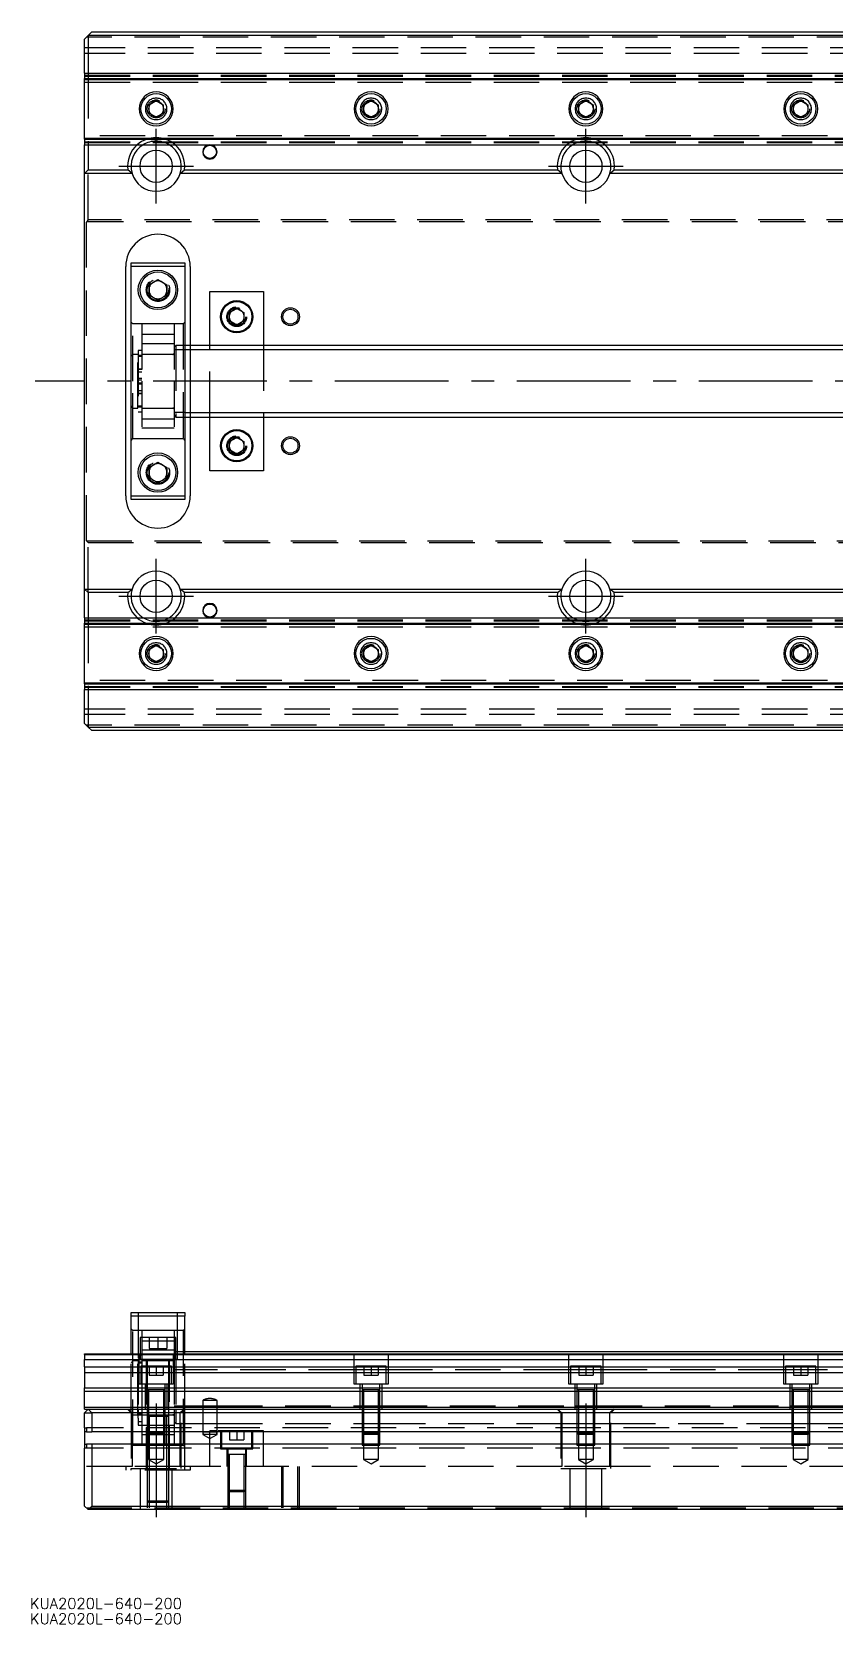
# Model space of a CAD drawing. Extents: x -15 to 942, y -347 to 120.
# Drawn here: x -14.7 to 209.6, y -346.9 to 97.5 of the extents above; entities that cross this region are included whole.
import ezdxf

# ---------------------------------------------------------------- set-up
doc = ezdxf.new("R2010")
doc.units = 0
doc.linetypes.add('CENTER', pattern=[50.8, 31.75, -6.35, 6.35, -6.35])
doc.linetypes.add('DASHED', pattern=[19.05, 12.7, -6.35])
doc.layers.get('0').update_dxf_attribs({"linetype": 'CONTINUOUS'})
doc.layers.add('CENTER', color=1, linetype='CENTER')
doc.styles.get("Standard").update_dxf_attribs({"font": 'txt.shx', "height": 3, "bigfont": 'bigfont.shx'})

# ---------------------------------------------------------------- blocks, each defined once
blk = doc.blocks.new('*U2')
at = {"color": 7, "linetype": 'CONTINUOUS'}
blk.add_text('KUA2020L-640-200', height=3, dxfattribs=at).set_placement((-15.24, -342.59))
blk = doc.blocks.new('*U3')
at = {"color": 7, "linetype": 'CONTINUOUS'}
blk.add_text('KUA2020L-640-200', height=3, dxfattribs=at).set_placement((-15.24, -346.86))

msp = doc.modelspace()

# ---------------------------------------------------------------- linework, layer by layer
at = {"color": 7, "linetype": 'CONTINUOUS'}
for p, q in [((1, 96.5), (0, 95.5)), ((0, 86), (0, 95.5)), ((2, 97.5), (1, 96.5)), ((1, 96.5), (1, 86)), ((220, 96.5), (1, 96.5)), ((2, 97.5), (220, 97.5)), ((0, 86), (0, 84.48)), ((0, 86), (220, 86)), ((0, 84.48), (218.73, 84.48)), ((0, 84.2), (0, 84.48)), ((0, 67.8), (0, 84.2)), ((0, 84.2), (218.05, 84.2)), ((18, 77.15), (20, 78.31)), ((18, 74.85), (18, 77.15)), ((20, 78.31), (22, 77.15)), ((22, 77.15), (22, 74.85)), ((78, 77.15), (80, 78.31)), ((78, 74.85), (78, 77.15)), ((80, 78.31), (82, 77.15)), ((82, 77.15), (82, 74.85)), ((138, 77.15), (140, 78.31)), ((138, 74.85), (138, 77.15)), ((140, 78.31), (142, 77.15)), ((142, 77.15), (142, 74.85)), ((198, 77.15), (200, 78.31)), ((198, 74.85), (198, 77.15)), ((200, 78.31), (202, 77.15)), ((202, 77.15), (202, 74.85)), ((20, 73.69), (18, 74.85)), ((22, 74.85), (20, 73.69)), ((80, 73.69), (78, 74.85)), ((82, 74.85), (80, 73.69)), ((140, 73.69), (138, 74.85)), ((142, 74.85), (140, 73.69)), ((200, 73.69), (198, 74.85)), ((202, 74.85), (200, 73.69)), ((0, 67.52), (0, 67.8)), ((0, 67.8), (220, 67.8)), ((0, 67.52), (0, 66)), ((0, 67.52), (220, 67.52)), ((0, 58), (0, 66)), ((0, 66), (220, 66)), ((1, 66), (1, 59)), ((0, 58), (1, 59)), ((0, -58), (0, 58)), ((13.29, 58), (0, 58)), ((1, 59), (12.06, 59)), ((13.29, 58), (12.06, 59)), ((26.71, 58), (27.94, 59)), ((133.29, 58), (26.71, 58)), ((27.94, 59), (132.06, 59)), ((133.29, 58), (132.06, 59)), ((146.71, 58), (147.94, 59)), ((220, 58), (146.71, 58)), ((147.94, 59), (220, 59)), ((11.5, -32), (11.5, 32)), ((13, 32), (13, 33)), ((13, 33), (28, 33)), ((28, 32), (13, 32)), ((13, -32), (13, 32)), ((28, 33), (28, 32)), ((28, 32), (28, -32)), ((29.5, 32), (29.5, 10)), ((18, 26.94), (20.5, 28.39)), ((18, 24.06), (18, 26.94)), ((20.5, 28.39), (23, 26.94)), ((23, 26.94), (23, 24.06)), ((20.5, 22.61), (18, 24.06)), ((23, 24.06), (20.5, 22.61)), ((35, 10), (35, 25)), ((35, 25), (50, 25)), ((50, 25), (50, 10)), ((40.5, 19.15), (42.5, 20.31)), ((40.5, 16.85), (40.5, 19.15)), ((42.5, 20.31), (44.5, 19.15)), ((44.5, 19.15), (44.5, 16.85)), ((42.5, 15.69), (40.5, 16.85)), ((44.5, 16.85), (42.5, 15.69)), ((220, 10), (28, 10)), ((28, -10), (220, -10)), ((29.5, -10), (29.5, -32)), ((35, -25), (35, -10)), ((50, -10), (50, -25)), ((40.5, -16.85), (42.5, -15.69)), ((40.5, -19.15), (40.5, -16.85)), ((42.5, -15.69), (44.5, -16.85)), ((44.5, -16.85), (44.5, -19.15)), ((42.5, -20.31), (40.5, -19.15)), ((44.5, -19.15), (42.5, -20.31)), ((18, -24.06), (20.5, -22.61)), ((18, -26.94), (18, -24.06)), ((20.5, -22.61), (23, -24.06)), ((23, -24.06), (23, -26.94)), ((50, -25), (35, -25)), ((20.5, -28.39), (18, -26.94)), ((23, -26.94), (20.5, -28.39)), ((13, -33), (13, -32)), ((13, -32), (28, -32)), ((28, -33), (13, -33)), ((28, -32), (28, -33)), ((0, -66), (0, -58)), ((0, -58), (13.29, -58)), ((1, -59), (0, -58)), ((12.06, -59), (1, -59)), ((1, -59), (1, -66)), ((12.06, -59), (13.29, -58)), ((26.71, -58), (133.29, -58)), ((27.94, -59), (26.71, -58)), ((132.06, -59), (27.94, -59)), ((132.06, -59), (133.29, -58)), ((146.71, -58), (220, -58)), ((147.94, -59), (146.71, -58)), ((220, -59), (147.94, -59)), ((0, -66), (0, -67.52)), ((0, -66), (220, -66)), ((0, -67.52), (220, -67.52)), ((0, -67.8), (0, -67.52)), ((0, -84.2), (0, -67.8)), ((0, -67.8), (220, -67.8)), ((18, -74.85), (20, -73.69)), ((18, -77.15), (18, -74.85)), ((20, -73.69), (22, -74.85)), ((22, -74.85), (22, -77.15)), ((78, -74.85), (80, -73.69)), ((78, -77.15), (78, -74.85)), ((80, -73.69), (82, -74.85)), ((82, -74.85), (82, -77.15)), ((138, -74.85), (140, -73.69)), ((138, -77.15), (138, -74.85)), ((140, -73.69), (142, -74.85)), ((142, -74.85), (142, -77.15)), ((198, -74.85), (200, -73.69)), ((198, -77.15), (198, -74.85)), ((200, -73.69), (202, -74.85)), ((202, -74.85), (202, -77.15)), ((20, -78.31), (18, -77.15)), ((22, -77.15), (20, -78.31)), ((80, -78.31), (78, -77.15)), ((82, -77.15), (80, -78.31)), ((140, -78.31), (138, -77.15)), ((142, -77.15), (140, -78.31)), ((200, -78.31), (198, -77.15)), ((202, -77.15), (200, -78.31)), ((0, -84.2), (218.05, -84.2)), ((0, -84.48), (0, -84.2)), ((0, -84.48), (0, -86)), ((0, -84.48), (218.73, -84.48)), ((0, -95.5), (0, -86)), ((0, -86), (220, -86)), ((1, -86), (1, -96.5)), ((0, -95.5), (1, -96.5)), ((1, -96.5), (220, -96.5)), ((1, -96.5), (2, -97.5)), ((220, -97.5), (2, -97.5)), ((13, -259.9), (28, -259.9)), ((13, -260.9), (13, -259.9)), ((13, -271.4), (13, -260.9)), ((28, -260.9), (13, -260.9)), ((28, -259.9), (28, -260.9)), ((28, -271.4), (28, -260.9)), ((226.5, -270.9), (28, -270.9)), ((0, -271.56), (0, -271.4)), ((0, -271.4), (226.5, -271.4)), ((0, -271.56), (226.5, -271.56)), ((0, -271.56), (0, -272.96)), ((0, -272.96), (226.5, -272.96)), ((0, -275.04), (0, -272.96)), ((0, -275.04), (0, -276.66)), ((0, -275.04), (226.5, -275.04)), ((0, -276.66), (0, -280.95)), ((0, -276.66), (226.5, -276.66)), ((0, -280.95), (226.5, -280.95)), ((0, -281.8), (0, -280.95)), ((0, -286.3), (0, -281.8)), ((0, -281.8), (640, -281.8)), ((0, -286.3), (640, -286.3)), ((0, -286.9), (0, -286.3)), ((0, -287.9), (1, -286.9)), ((0, -286.9), (1, -286.9)), ((0, -292.05), (0, -287.9)), ((1, -286.9), (639, -286.9)), ((1, -286.9), (2, -287.9)), ((638, -287.9), (2, -287.9)), ((2, -287.9), (2, -293.2)), ((0, -292.05), (0, -293.2)), ((0, -292.05), (0.5, -292.05)), ((0, -293.2), (0, -296.6)), ((0.5, -293.2), (0, -293.2)), ((0.5, -292.05), (0.5, -293.2)), ((0.5, -293.2), (2, -293.2)), ((638, -293.2), (2, -293.2)), ((0, -296.6), (0, -297.75)), ((0, -296.6), (0.5, -296.6)), ((2, -296.6), (0.5, -296.6)), ((0.5, -296.6), (0.5, -297.75)), ((638, -296.6), (2, -296.6)), ((2, -296.6), (2, -313.9)), ((0.5, -297.75), (0, -297.75)), ((0, -313.9), (0, -297.75)), ((1, -314.9), (0, -313.9)), ((2, -313.9), (1, -314.9)), ((639, -314.9), (1, -314.9)), ((2, -313.9), (638, -313.9))]:
    msp.add_line(p, q, dxfattribs=at)
at = {"color": 3, "linetype": 'DASHED'}
for p, q in [((236.2, 96), (0.5, 96)), ((640, 93), (0, 93)), ((640, 91.5), (0, 91.5)), ((0, 85.4), (640, 85.4)), ((0, 85.15), (220, 85.15)), ((1, 86), (1, 66)), ((0, 84.42), (226.5, 84.42)), ((0, 83.5), (226.5, 83.5)), ((17.5, 76), (17.53, 76.37)), ((77.5, 76), (77.53, 76.41)), ((137.5, 76), (137.53, 76.41)), ((197.5, 76), (197.53, 76.41)), ((226.5, 68.5), (0, 68.5)), ((0, 67.58), (226.5, 67.58)), ((0, 66.85), (220, 66.85)), ((0, 66.6), (640, 66.6)), ((1, 45), (1, 59)), ((1, 45), (0.5, 44.5)), ((0.5, -44.5), (0.5, 44.5)), ((639.5, 44.5), (0.5, 44.5)), ((639, 45), (1, 45)), ((23.48, 25.86), (23.5, 25.5)), ((40, 18), (40.02, 18.3)), ((13.5, 16), (13, 16.5)), ((16, 16), (13.5, 16)), ((13.5, 0), (13.5, 16)), ((25, 16), (16, 16)), ((16, 16), (16, 0)), ((27.5, 16), (25, 16)), ((25, 16), (25, 0)), ((28, 16.5), (27.5, 16)), ((27.5, 16), (27.5, -16)), ((25, 13.02), (16, 13.02)), ((25, 10.48), (16, 10.48)), ((25.5, 10), (25, 9.5)), ((28, 10), (25.5, 10)), ((25.5, 10), (25.5, -10)), ((29.5, 10), (29.5, 5)), ((35, -10), (35, 10)), ((50, 10), (50, -10)), ((13.5, 7.5), (13, 7)), ((14.85, 7.5), (13.5, 7.5)), ((14.85, -7.5), (14.85, 7.5)), ((15, 7.15), (14.85, 7.15)), ((16, 8.55), (15, 8.55)), ((15, 8.55), (15, -8.55)), ((16, 7.15), (15, 7.15)), ((16, 6.9), (15, 6.9)), ((24.7, 7.5), (16, 7.5)), ((25, 7.5), (24.7, 7.5)), ((28, 8.75), (25, 8.75)), ((29.5, 5), (29.5, -5)), ((13.5, -16), (13.5, 0)), ((16, 3.4), (15, 3.4)), ((15, 3.4), (16, 3.4)), ((16, 2.55), (15, 2.55)), ((15, 0.85), (16, 0.85)), ((15, 0.43), (16, 0.43)), ((16, 0), (16, -16)), ((25, 0), (25, -16)), ((15, -0.43), (16, -0.43)), ((16, -0.85), (15, -0.85)), ((15, -2.55), (16, -2.55)), ((15, -3.4), (16, -3.4)), ((16, -3.4), (15, -3.4)), ((13, -7), (13.5, -7.5)), ((13.5, -7.5), (14.85, -7.5)), ((14.85, -7.15), (15, -7.15)), ((15, -6.9), (16, -6.9)), ((15, -7.15), (16, -7.15)), ((15, -8.55), (16, -8.55)), ((16, -7.5), (24.7, -7.5)), ((24.7, -7.5), (25, -7.5)), ((28, -8.75), (25, -8.75)), ((29.5, -5), (29.5, -10)), ((16, -10.48), (25, -10.48)), ((16, -13.02), (25, -13.02)), ((25, -9.5), (25.5, -10)), ((25.5, -10), (28, -10)), ((13, -16.5), (13.5, -16)), ((13.5, -16), (16, -16)), ((16, -16), (25, -16)), ((25, -16), (27.5, -16)), ((27.5, -16), (28, -16.5)), ((40, -18), (40.02, -17.7)), ((17.5, -25.5), (17.52, -25.15)), ((0.5, -44.5), (639.5, -44.5)), ((0.5, -44.5), (1, -45)), ((1, -59), (1, -45)), ((1, -45), (639, -45)), ((0, -66.6), (640, -66.6)), ((1, -66), (1, -86)), ((0, -66.85), (220, -66.85)), ((0, -67.58), (226.5, -67.58)), ((0, -68.5), (226.5, -68.5)), ((17.5, -76), (17.53, -75.59)), ((77.5, -76), (77.53, -75.59)), ((137.5, -76), (137.53, -75.59)), ((197.5, -76), (197.53, -75.59)), ((226.5, -83.5), (0, -83.5)), ((0, -84.42), (226.5, -84.42)), ((0, -85.15), (220, -85.15)), ((0, -85.4), (640, -85.4)), ((640, -91.5), (0, -91.5)), ((640, -93), (0, -93)), ((236.2, -96), (0.5, -96)), ((15, -259.9), (15, -272.9)), ((26, -272.9), (26, -259.9)), ((13.5, -264.9), (13, -264.4)), ((16, -264.9), (13.5, -264.9)), ((13.5, -296.9), (13.5, -264.9)), ((25, -264.9), (16, -264.9)), ((16, -264.9), (16, -266.9)), ((27.5, -264.9), (25, -264.9)), ((25, -264.9), (25, -266.9)), ((28, -264.4), (27.5, -264.9)), ((27.5, -264.9), (27.5, -296.9)), ((15.5, -266.9), (15.5, -271.4)), ((25.5, -266.9), (15.5, -266.9)), ((16, -266.9), (16, -271.4)), ((25, -267.87), (16, -267.87)), ((25, -270.42), (16, -270.42)), ((18, -266.9), (18, -269.9)), ((18, -269.9), (20.5, -269.9)), ((20.5, -266.9), (20.5, -269.9)), ((20.5, -269.9), (23, -269.9)), ((23, -266.9), (23, -269.9)), ((25, -266.9), (25, -271.4)), ((25.5, -270.9), (25, -271.4)), ((25.5, -271.4), (25.5, -266.9)), ((28, -270.9), (25.5, -270.9)), ((13, -286.9), (13, -271.4)), ((13.5, -273.4), (13, -273.9)), ((14.85, -273.4), (13.5, -273.4)), ((14.85, -286.9), (14.85, -273.4)), ((15, -273.75), (14.85, -273.75)), ((15.25, -271.8), (15, -271.8)), ((15, -272.9), (26, -272.9)), ((15, -272.9), (15, -286.9)), ((15.25, -273.75), (15, -273.75)), ((16, -274), (15, -274)), ((15.25, -279.9), (15.25, -271.4)), ((15.5, -271.8), (15.25, -271.8)), ((16, -273.75), (15.25, -273.75)), ((15.5, -271.4), (15.5, -272.9)), ((16, -271.8), (15.5, -271.8)), ((15.75, -274.9), (15.75, -279.9)), ((24.25, -274.9), (15.75, -274.9)), ((16, -271.4), (16, -272.9)), ((16, -272.9), (16, -274.9)), ((17.5, -273.4), (16, -273.4)), ((16, -274.9), (16, -279.9)), ((17.25, -272.9), (17.25, -303.9)), ((17.5, -272.9), (17.5, -274.9)), ((23.5, -273.4), (17.5, -273.4)), ((17.5, -274.9), (17.5, -279.9)), ((18, -274.9), (18, -277.4)), ((20, -274.9), (20, -277.4)), ((22, -274.9), (22, -277.4)), ((23.5, -274.9), (23.5, -272.9)), ((24.7, -273.4), (23.5, -273.4)), ((23.5, -279.9), (23.5, -274.9)), ((23.75, -303.9), (23.75, -272.9)), ((24.25, -279.9), (24.25, -274.9)), ((25, -273.4), (24.7, -273.4)), ((24.75, -271.4), (24.75, -279.9)), ((25, -271.4), (25, -272.9)), ((25, -272.9), (25, -286.9)), ((25.5, -272.9), (25.5, -271.4)), ((25.5, -272.9), (25.5, -286.9)), ((28, -286.9), (28, -271.4)), ((75.25, -279.9), (75.25, -271.4)), ((75.75, -274.9), (75.75, -279.9)), ((84.25, -274.9), (75.75, -274.9)), ((78, -274.9), (78, -277.4)), ((80, -274.9), (80, -277.4)), ((82, -274.9), (82, -277.4)), ((84.25, -279.9), (84.25, -274.9)), ((84.75, -271.4), (84.75, -279.9)), ((135.25, -279.9), (135.25, -271.4)), ((135.75, -274.9), (135.75, -279.9)), ((144.25, -274.9), (135.75, -274.9)), ((138, -274.9), (138, -277.4)), ((140, -274.9), (140, -277.4)), ((142, -274.9), (142, -277.4)), ((144.25, -279.9), (144.25, -274.9)), ((144.75, -271.4), (144.75, -279.9)), ((195.25, -279.9), (195.25, -271.4)), ((195.75, -274.9), (195.75, -279.9)), ((204.25, -274.9), (195.75, -274.9)), ((198, -274.9), (198, -277.4)), ((200, -274.9), (200, -277.4)), ((202, -274.9), (202, -277.4)), ((204.25, -279.9), (204.25, -274.9)), ((204.75, -271.4), (204.75, -279.9)), ((24.75, -279.9), (15.25, -279.9)), ((16, -279.9), (16, -286.9)), ((17, -286.9), (17, -279.9)), ((17.5, -279.9), (17.5, -281.5)), ((18, -277.4), (20, -277.4)), ((20, -277.4), (22, -277.4)), ((22.5, -281.5), (22.5, -279.9)), ((23, -279.9), (23, -286.9)), ((23.5, -286.9), (23.5, -279.9)), ((28, -275.9), (25, -275.9)), ((75.25, -275.9), (28, -275.9)), ((75.75, -275.9), (75.25, -275.9)), ((84.75, -279.9), (75.25, -279.9)), ((84.25, -275.9), (75.75, -275.9)), ((77, -286.9), (77, -279.9)), ((77.5, -279.9), (77.5, -281.5)), ((78, -277.4), (80, -277.4)), ((80, -277.4), (82, -277.4)), ((82.5, -281.5), (82.5, -279.9)), ((83, -279.9), (83, -286.9)), ((84.75, -275.9), (84.25, -275.9)), ((135.25, -275.9), (84.75, -275.9)), ((135.75, -275.9), (135.25, -275.9)), ((144.75, -279.9), (135.25, -279.9)), ((144.25, -275.9), (135.75, -275.9)), ((137, -286.9), (137, -279.9)), ((137.5, -279.9), (137.5, -281.5)), ((138, -277.4), (140, -277.4)), ((140, -277.4), (142, -277.4)), ((142.5, -281.5), (142.5, -279.9)), ((143, -279.9), (143, -286.9)), ((144.75, -275.9), (144.25, -275.9)), ((195.25, -275.9), (144.75, -275.9)), ((195.75, -275.9), (195.25, -275.9)), ((204.75, -279.9), (195.25, -279.9)), ((204.25, -275.9), (195.75, -275.9)), ((197, -286.9), (197, -279.9)), ((197.5, -279.9), (197.5, -281.5)), ((198, -277.4), (200, -277.4)), ((200, -277.4), (202, -277.4)), ((202.5, -281.5), (202.5, -279.9)), ((203, -279.9), (203, -286.9)), ((204.75, -275.9), (204.25, -275.9)), ((226.5, -275.9), (204.75, -275.9)), ((17.5, -281.49), (17.5, -281.5)), ((22.5, -281.5), (17.5, -281.5)), ((17.5, -281.5), (17.5, -286.9)), ((17.5, -281.5), (17.5, -281.5)), ((17.9, -281.5), (17.9, -286.9)), ((22.1, -286.9), (22.1, -281.5)), ((22.5, -281.5), (22.5, -281.49)), ((22.5, -286.9), (22.5, -281.5)), ((22.5, -281.5), (22.5, -281.5)), ((35.06, -283.9), (34.94, -283.9)), ((77.5, -281.49), (77.5, -281.5)), ((82.5, -281.5), (77.5, -281.5)), ((82.5, -281.5), (77.5, -281.5)), ((82.5, -281.5), (77.5, -281.5)), ((77.5, -281.5), (77.5, -286.9)), ((77.5, -281.5), (77.5, -281.5)), ((77.9, -281.5), (77.9, -286.9)), ((82.1, -286.9), (82.1, -281.5)), ((82.5, -281.5), (82.5, -281.49)), ((82.5, -286.9), (82.5, -281.5)), ((82.5, -281.5), (82.5, -281.5)), ((137.5, -281.49), (137.5, -281.5)), ((142.5, -281.5), (137.5, -281.5)), ((142.5, -281.5), (137.5, -281.5)), ((142.5, -281.5), (137.5, -281.5)), ((137.5, -281.5), (137.5, -281.5)), ((137.5, -281.5), (137.5, -286.9)), ((137.9, -281.5), (137.9, -286.9)), ((142.1, -286.9), (142.1, -281.5)), ((142.5, -281.5), (142.5, -281.49)), ((142.5, -281.5), (142.5, -281.5)), ((142.5, -286.9), (142.5, -281.5)), ((197.5, -281.49), (197.5, -281.5)), ((202.5, -281.5), (197.5, -281.5)), ((197.5, -281.5), (197.5, -281.5)), ((197.5, -281.5), (197.5, -286.9)), ((197.9, -281.5), (197.9, -286.9)), ((202.1, -286.9), (202.1, -281.5)), ((202.5, -281.5), (202.5, -281.49)), ((202.5, -281.5), (202.5, -281.5)), ((202.5, -286.9), (202.5, -281.5)), ((0, -287.9), (2, -287.9)), ((12, -286.9), (13, -287.9)), ((12.06, -286.9), (13.29, -287.9)), ((13, -287.67), (13, -286.9)), ((13, -287.9), (13, -287.67)), ((13, -287.9), (13.29, -288.19)), ((13, -287.9), (13, -303.4)), ((13.29, -287.9), (13.29, -293.2)), ((13.29, -288.19), (13.5, -288.4)), ((13.5, -288.4), (14.85, -288.4)), ((14.85, -288.4), (14.85, -286.9)), ((14.85, -288.05), (15, -288.05)), ((15, -286.9), (15, -287.77)), ((15, -289.34), (15, -287.77)), ((15, -287.79), (16, -287.79)), ((15, -287.79), (16, -287.79)), ((15, -288.05), (16, -288.05)), ((16, -288.58), (15, -288.58)), ((16, -286.9), (16, -293.2)), ((16, -288.4), (17.5, -288.4)), ((17.5, -286.9), (17.5, -293.2)), ((17.5, -286.9), (17.5, -293.2)), ((17.5, -288.4), (17.9, -288.4)), ((17.9, -286.9), (17.9, -293.2)), ((17.9, -288.4), (22.1, -288.4)), ((22.1, -293.2), (22.1, -286.9)), ((22.1, -288.4), (22.5, -288.4)), ((22.5, -293.2), (22.5, -286.9)), ((22.5, -293.2), (22.5, -286.9)), ((22.5, -288.4), (23.5, -288.4)), ((23.5, -288.9), (23.5, -286.9)), ((23.5, -288.4), (24.7, -288.4)), ((24.7, -288.4), (25, -288.4)), ((25, -285.9), (28, -285.9)), ((25, -286.9), (25, -293.2)), ((25.5, -286.9), (25.5, -290.9)), ((27.94, -286.9), (26.71, -287.9)), ((26.71, -293.2), (26.71, -287.9)), ((27, -287.9), (28, -286.9)), ((27, -303.4), (27, -287.9)), ((28, -285.9), (33, -285.9)), ((28, -293.2), (28, -286.9)), ((33, -284.4), (33, -286.9)), ((37, -284.4), (33, -284.4)), ((33, -285.9), (37, -285.9)), ((33, -286.9), (33, -293.2)), ((37, -286.9), (37, -284.4)), ((37, -285.9), (77, -285.9)), ((37, -293.2), (37, -286.9)), ((77, -285.9), (77.5, -285.9)), ((77.5, -285.9), (77.9, -285.9)), ((77.5, -286.9), (77.5, -293.2)), ((77.5, -286.9), (77.5, -293.2)), ((77.9, -285.9), (82.1, -285.9)), ((77.9, -286.9), (77.9, -293.2)), ((82.1, -285.9), (82.5, -285.9)), ((82.1, -293.2), (82.1, -286.9)), ((82.5, -285.9), (83, -285.9)), ((82.5, -293.2), (82.5, -286.9)), ((82.5, -293.2), (82.5, -286.9)), ((83, -285.9), (137, -285.9)), ((132, -286.9), (133, -287.9)), ((132.06, -286.9), (133.29, -287.9)), ((133, -287.9), (133, -303.4)), ((133.29, -287.9), (133.29, -293.2)), ((137, -285.9), (137.5, -285.9)), ((137.5, -285.9), (137.9, -285.9)), ((137.5, -286.9), (137.5, -293.2)), ((137.5, -286.9), (137.5, -293.2)), ((137.9, -285.9), (142.1, -285.9)), ((137.9, -286.9), (137.9, -293.2)), ((142.1, -285.9), (142.5, -285.9)), ((142.1, -293.2), (142.1, -286.9)), ((142.5, -285.9), (143, -285.9)), ((142.5, -293.2), (142.5, -286.9)), ((142.5, -293.2), (142.5, -286.9)), ((143, -285.9), (197, -285.9)), ((147.94, -286.9), (146.71, -287.9)), ((146.71, -293.2), (146.71, -287.9)), ((147, -287.9), (148, -286.9)), ((147, -303.4), (147, -287.9)), ((197, -285.9), (197.5, -285.9)), ((197.5, -285.9), (197.9, -285.9)), ((197.5, -286.9), (197.5, -293.2)), ((197.5, -286.9), (197.5, -293.2)), ((197.9, -285.9), (202.1, -285.9)), ((197.9, -286.9), (197.9, -293.2)), ((202.1, -285.9), (202.5, -285.9)), ((202.1, -293.2), (202.1, -286.9)), ((202.5, -285.9), (203, -285.9)), ((202.5, -293.2), (202.5, -286.9)), ((202.5, -293.2), (202.5, -286.9)), ((203, -285.9), (223, -285.9)), ((639.5, -292.05), (0.5, -292.05)), ((13.29, -293.2), (13.29, -296.6)), ((15, -289.34), (15, -291.09)), ((15, -290.28), (16, -290.28)), ((15, -291.09), (15, -291.29)), ((15, -291.29), (16, -291.29)), ((16, -291.37), (17.5, -291.37)), ((16, -293.2), (16, -296.6)), ((17.9, -288.9), (17.5, -288.9)), ((17.5, -291.37), (17.9, -291.37)), ((17.5, -293.2), (17.5, -293.5)), ((17.5, -293.2), (17.5, -293.5)), ((22.1, -288.9), (17.9, -288.9)), ((17.9, -291.37), (18, -291.37)), ((17.9, -293.2), (17.9, -293.9)), ((18, -288.9), (18, -293.2)), ((18, -291.37), (22.1, -291.37)), ((18, -293.2), (18, -293.9)), ((22.5, -288.9), (22.1, -288.9)), ((22.1, -291.37), (22.5, -291.37)), ((22.1, -293.9), (22.1, -293.2)), ((23.5, -288.9), (22.5, -288.9)), ((22.5, -291.37), (23, -291.37)), ((22.5, -293.5), (22.5, -293.2)), ((22.5, -293.5), (22.5, -293.2)), ((23, -293.2), (23, -288.9)), ((23, -291.37), (23.5, -291.37)), ((23, -296.6), (23, -293.2)), ((23.5, -288.9), (23.5, -288.89)), ((23.5, -293.2), (23.5, -288.9)), ((23.5, -288.9), (23.5, -288.9)), ((23.5, -291.37), (25, -291.37)), ((23.5, -296.6), (23.5, -293.2)), ((25, -290.4), (25.5, -290.9)), ((25, -293.2), (25, -296.6)), ((25.5, -290.9), (26.71, -290.9)), ((26.71, -290.9), (28, -290.9)), ((26.71, -296.6), (26.71, -293.2)), ((28, -290.9), (33, -290.9)), ((28, -296.6), (28, -293.2)), ((33, -290.9), (37, -290.9)), ((33, -293.2), (33, -293.27)), ((33, -293.27), (33, -293.9)), ((33, -293.27), (33.17, -293.9)), ((37, -293.27), (33, -293.27)), ((35, -293.2), (35, -292.9)), ((37, -292.9), (35, -292.9)), ((35, -293.9), (35, -293.2)), ((36.83, -293.9), (37, -293.27)), ((37, -290.9), (77.5, -290.9)), ((50, -292.9), (37, -292.9)), ((37, -293.27), (37, -293.2)), ((37, -293.9), (37, -293.27)), ((38, -292.9), (38, -297.9)), ((38.25, -292.9), (38.25, -293.2)), ((38.25, -293.2), (38.25, -296.6)), ((40.5, -292.9), (40.5, -295.4)), ((42.5, -292.9), (42.5, -295.4)), ((44.5, -292.9), (44.5, -295.4)), ((46.75, -293.2), (46.75, -292.9)), ((46.75, -296.6), (46.75, -293.2)), ((47, -297.9), (47, -292.9)), ((50, -293.2), (50, -292.9)), ((50, -296.6), (50, -293.2)), ((77.5, -290.9), (77.9, -290.9)), ((77.5, -293.2), (77.5, -293.5)), ((77.5, -293.2), (77.5, -293.5)), ((77.9, -290.9), (82.1, -290.9)), ((77.9, -293.2), (77.9, -293.9)), ((82.1, -290.9), (82.5, -290.9)), ((82.1, -293.9), (82.1, -293.2)), ((82.5, -290.9), (133.29, -290.9)), ((82.5, -293.5), (82.5, -293.2)), ((82.5, -293.5), (82.5, -293.2)), ((133.29, -290.9), (137.5, -290.9)), ((133.29, -293.2), (133.29, -296.6)), ((137.5, -290.9), (137.9, -290.9)), ((137.5, -293.2), (137.5, -293.5)), ((137.5, -293.2), (137.5, -293.5)), ((137.9, -290.9), (142.1, -290.9)), ((137.9, -293.2), (137.9, -293.9)), ((142.1, -290.9), (142.5, -290.9)), ((142.1, -293.9), (142.1, -293.2)), ((142.5, -290.9), (146.71, -290.9)), ((142.5, -293.5), (142.5, -293.2)), ((142.5, -293.5), (142.5, -293.2)), ((146.71, -290.9), (197.5, -290.9)), ((146.71, -296.6), (146.71, -293.2)), ((197.5, -290.9), (197.9, -290.9)), ((197.5, -293.2), (197.5, -293.5)), ((197.5, -293.2), (197.5, -293.5)), ((197.9, -290.9), (202.1, -290.9)), ((197.9, -293.2), (197.9, -293.9)), ((202.1, -290.9), (202.5, -290.9)), ((202.1, -293.9), (202.1, -293.2)), ((202.5, -290.9), (223, -290.9)), ((202.5, -293.5), (202.5, -293.2)), ((202.5, -293.5), (202.5, -293.2)), ((13, -297.4), (13.5, -296.9)), ((13.29, -296.6), (13.29, -302.9)), ((13.5, -296.9), (16, -296.9)), ((16, -293.92), (25, -293.92)), ((16, -296.6), (16, -296.9)), ((16, -296.9), (17.5, -296.9)), ((17.5, -293.5), (17.9, -293.9)), ((17.5, -293.5), (17.5, -296.6)), ((17.5, -293.5), (22.5, -293.5)), ((17.5, -296.6), (17.5, -296.9)), ((17.5, -296.9), (17.5, -302.9)), ((17.5, -296.9), (22.5, -296.9)), ((17.9, -293.9), (17.9, -296.9)), ((22.1, -293.9), (17.9, -293.9)), ((17.9, -296.9), (17.9, -300.9)), ((18, -293.9), (18, -296.6)), ((18, -296.6), (18, -296.9)), ((18, -296.9), (18, -302.9)), ((22.1, -293.9), (22.5, -293.5)), ((22.1, -296.9), (22.1, -293.9)), ((22.1, -300.9), (22.1, -296.9)), ((22.5, -296.6), (22.5, -293.5)), ((22.5, -296.9), (22.5, -296.6)), ((22.5, -296.9), (23, -296.9)), ((23, -302.9), (23, -296.6)), ((23, -296.9), (23.5, -296.9)), ((23.5, -302.9), (23.5, -296.6)), ((23.5, -296.9), (25, -296.9)), ((25, -296.6), (25, -296.9)), ((25, -296.9), (27.5, -296.9)), ((26.71, -302.9), (26.71, -296.6)), ((27.5, -296.9), (28, -297.4)), ((28, -303.9), (28, -296.6)), ((33, -293.9), (35, -295.05)), ((37, -293.9), (33, -293.9)), ((35, -296.6), (35, -293.9)), ((35, -295.05), (37, -293.9)), ((35, -302.9), (35, -296.6)), ((38.25, -296.6), (38.25, -297.9)), ((40.5, -295.4), (42.5, -295.4)), ((42.5, -295.4), (44.5, -295.4)), ((46.75, -297.9), (46.75, -296.6)), ((50, -302.9), (50, -296.6)), ((77.5, -293.5), (77.9, -293.9)), ((77.5, -293.5), (77.5, -296.6)), ((77.5, -293.5), (82.5, -293.5)), ((77.5, -296.6), (77.5, -296.9)), ((77.5, -296.9), (82.5, -296.9)), ((77.9, -293.9), (77.9, -296.9)), ((82.1, -293.9), (77.9, -293.9)), ((77.9, -296.9), (77.9, -300.9)), ((82.1, -293.9), (82.5, -293.5)), ((82.1, -296.9), (82.1, -293.9)), ((82.1, -300.9), (82.1, -296.9)), ((82.5, -296.6), (82.5, -293.5)), ((82.5, -296.9), (82.5, -296.6)), ((133.29, -296.6), (133.29, -302.9)), ((137.5, -293.5), (137.9, -293.9)), ((137.5, -293.5), (137.5, -296.6)), ((137.5, -293.5), (142.5, -293.5)), ((137.5, -296.6), (137.5, -296.9)), ((137.5, -296.9), (142.5, -296.9)), ((137.9, -293.9), (137.9, -296.9)), ((142.1, -293.9), (137.9, -293.9)), ((137.9, -296.9), (137.9, -300.9)), ((142.1, -293.9), (142.5, -293.5)), ((142.1, -296.9), (142.1, -293.9)), ((142.1, -300.9), (142.1, -296.9)), ((142.5, -296.6), (142.5, -293.5)), ((142.5, -296.9), (142.5, -296.6)), ((146.71, -302.9), (146.71, -296.6)), ((197.5, -293.5), (197.9, -293.9)), ((197.5, -293.5), (197.5, -296.6)), ((197.5, -293.5), (202.5, -293.5)), ((197.5, -296.6), (197.5, -296.9)), ((197.5, -296.9), (202.5, -296.9)), ((197.9, -293.9), (197.9, -296.9)), ((202.1, -293.9), (197.9, -293.9)), ((197.9, -296.9), (197.9, -300.9)), ((202.1, -293.9), (202.5, -293.5)), ((202.1, -296.9), (202.1, -293.9)), ((202.1, -300.9), (202.1, -296.9)), ((202.5, -296.6), (202.5, -293.5)), ((202.5, -296.9), (202.5, -296.6)), ((639.5, -297.75), (0.5, -297.75)), ((17.9, -300.9), (20, -302.11)), ((22.1, -300.9), (17.9, -300.9)), ((20, -302.11), (22.1, -300.9)), ((38, -297.9), (47, -297.9)), ((39.75, -297.9), (39.75, -302.9)), ((40, -297.9), (40, -299.5)), ((40, -299.49), (40, -299.5)), ((40, -299.5), (40, -299.5)), ((40, -299.5), (40, -302.9)), ((45, -299.5), (40, -299.5)), ((40.4, -299.5), (40.4, -302.9)), ((44.6, -302.9), (44.6, -299.5)), ((45, -299.5), (45, -297.9)), ((45, -299.5), (45, -299.49)), ((45, -299.5), (45, -299.5)), ((45, -302.9), (45, -299.5)), ((45.25, -302.9), (45.25, -297.9)), ((77.9, -300.9), (80, -302.11)), ((82.1, -300.9), (77.9, -300.9)), ((80, -302.11), (82.1, -300.9)), ((137.9, -300.9), (140, -302.11)), ((142.1, -300.9), (137.9, -300.9)), ((140, -302.11), (142.1, -300.9)), ((197.9, -300.9), (200, -302.11)), ((202.1, -300.9), (197.9, -300.9)), ((200, -302.11), (202.1, -300.9)), ((13.29, -302.9), (0, -302.9)), ((11.5, -302.9), (11.5, -303.9)), ((29.5, -303.9), (11.5, -303.9)), ((13, -303.9), (13, -303.4)), ((13, -303.4), (27, -303.4)), ((26.71, -302.9), (13.29, -302.9)), ((15.5, -303.4), (15.5, -314.9)), ((17.5, -302.9), (17.5, -303.9)), ((17.5, -303.9), (17.5, -312.4)), ((17.5, -303.9), (17.5, -312.4)), ((18, -302.9), (18, -303.9)), ((18, -303.9), (18, -312.9)), ((23, -303.9), (23, -302.9)), ((23, -312.9), (23, -303.9)), ((23.5, -303.9), (23.5, -302.9)), ((23.5, -312.4), (23.5, -303.9)), ((23.5, -312.4), (23.5, -303.9)), ((24.5, -314.9), (24.5, -303.4)), ((133.29, -302.9), (26.71, -302.9)), ((29.5, -302.9), (29.5, -303.9)), ((40, -302.9), (40, -309.5)), ((40, -302.9), (40, -309.5)), ((40.4, -302.9), (40.4, -309.9)), ((44.6, -309.9), (44.6, -302.9)), ((45, -309.5), (45, -302.9)), ((45, -309.5), (45, -302.9)), ((55, -302.9), (55, -314.4)), ((55.4, -302.9), (55.4, -314.4)), ((59.6, -314.4), (59.6, -302.9)), ((60, -314.4), (60, -302.9)), ((133, -303.4), (147, -303.4)), ((146.71, -302.9), (133.29, -302.9)), ((135.5, -303.4), (135.5, -314.9)), ((144.5, -314.9), (144.5, -303.4)), ((253.29, -302.9), (146.71, -302.9)), ((40, -309.5), (40.4, -309.9)), ((40, -309.5), (45, -309.5)), ((40, -309.5), (40, -314.4)), ((44.6, -309.9), (40.4, -309.9)), ((40.4, -309.9), (40.4, -314.4)), ((44.6, -309.9), (45, -309.5)), ((44.6, -314.4), (44.6, -309.9)), ((45, -314.4), (45, -309.5)), ((0.5, -314.4), (639.5, -314.4)), ((17.5, -312.4), (18, -312.9)), ((17.5, -312.4), (17.5, -314.4)), ((17.5, -312.4), (23.5, -312.4)), ((18, -312.9), (18, -314.4)), ((23, -312.9), (18, -312.9)), ((23, -312.9), (23.5, -312.4)), ((23, -314.4), (23, -312.9)), ((23.5, -314.4), (23.5, -312.4))]:
    msp.add_line(p, q, dxfattribs=at)
at = {"color": 3, "linetype": 'CONTINUOUS'}
for p, q in [((220, 8.75), (28, 8.75)), ((28, -8.75), (220, -8.75))]:
    msp.add_line(p, q, dxfattribs=at)
at = {"color": 7, "linetype": 'CONTINUOUS'}
for centre, radius in [((20, 76), 4.25), ((80, 76), 4.25), ((140, 76), 4.25), ((200, 76), 4.25), ((20, 60), 4.5), ((140, 60), 4.5), ((20.5, 25.5), 5.5), ((20.5, 25.5), 5), ((42.5, 18), 4.5), ((42.5, 18), 4.25), ((57.5, 18), 2.1), ((42.5, -18), 4.5), ((42.5, -18), 4.25), ((57.5, -18), 2.1), ((20.5, -25.5), 5.5), ((20.5, -25.5), 5), ((20, -60), 4.5), ((140, -60), 4.5), ((20, -76), 4.25), ((80, -76), 4.25), ((140, -76), 4.25), ((200, -76), 4.25)]:
    msp.add_circle(centre, radius, dxfattribs=at)
at = {"color": 3, "linetype": 'DASHED'}
for centre, radius in [((20, 76), 2.5), ((80, 76), 2.5), ((140, 76), 2.5), ((200, 76), 2.5), ((20.5, 25.5), 3.25), ((20.5, 25.5), 3), ((42.5, 18), 2.75), ((42.5, 18), 2.5), ((42.5, -18), 2.75), ((42.5, -18), 2.5), ((20.5, -25.5), 3.25), ((20.5, -25.5), 3), ((20, -76), 2.5), ((80, -76), 2.5), ((140, -76), 2.5), ((200, -76), 2.5)]:
    msp.add_circle(centre, radius, dxfattribs=at)
at = {"color": 3, "linetype": 'CONTINUOUS'}
for centre, radius in [((35, 64), 1.83), ((57.5, 18), 2.5), ((57.5, -18), 2.5), ((35, -64), 1.83)]:
    msp.add_circle(centre, radius, dxfattribs=at)
at = {"color": 7, "linetype": 'CONTINUOUS'}
for centre, radius, start, end in [((20, 76), 4.75, 0, 180), ((80, 76), 4.75, 0, 180), ((140, 76), 4.75, 0, 180), ((200, 76), 4.75, 0, 180), ((20, 76), 4.75, 180, 0), ((80, 76), 4.75, 180, 0), ((140, 76), 4.75, 180, 0), ((200, 76), 4.75, 180, 0), ((20, 60), 8, 131.4096, 187.1808), ((20, 60), 7, 121.0027, 196.6015), ((20, 60), 7, 343.3985, 58.9973), ((20, 60), 8, 352.8192, 48.5904), ((35, 64), 2, 180, 90), ((35, 64), 2, 90, 180), ((140, 60), 8, 131.4096, 187.1808), ((140, 60), 7, 121.0027, 196.6015), ((140, 60), 7, 343.3985, 58.9973), ((140, 60), 8, 352.8192, 48.5904), ((20, 60), 7, 196.6015, 343.3985), ((140, 60), 7, 196.6015, 343.3985), ((20.5, 32), 9, 0, 180), ((20.5, -32), 9, 180, 0), ((20, -60), 7, 16.6015, 163.3985), ((140, -60), 7, 16.6015, 163.3985), ((20, -60), 8, 172.8192, 228.5904), ((20, -60), 7, 163.3985, 238.9973), ((20, -60), 7, 301.0027, 16.6015), ((20, -60), 8, 311.4096, 7.1808), ((35, -64), 2, 270, 180), ((140, -60), 8, 172.8192, 228.5904), ((140, -60), 7, 163.3985, 238.9973), ((140, -60), 7, 301.0027, 16.6015), ((140, -60), 8, 311.4096, 7.1808), ((35, -64), 2, 180, 270), ((20, -76), 4.75, 0, 180), ((80, -76), 4.75, 0, 180), ((140, -76), 4.75, 0, 180), ((200, -76), 4.75, 0, 180), ((20, -76), 4.75, 180, 0), ((80, -76), 4.75, 180, 0), ((140, -76), 4.75, 180, 0), ((200, -76), 4.75, 180, 0)]:
    msp.add_arc(centre, radius, start, end, dxfattribs=at)
at = {"color": 3, "linetype": 'DASHED'}
for centre, radius, start, end in [((20, 76), 3, 0, 180), ((20, 76), 3, 180, 0), ((20, 76), 2.1, 162.2472, 180), ((20, 76), 2.1, 180, 197.7528), ((20, 76), 2.1, 137.7528, 162.2472), ((20, 76), 2.1, 102.2472, 137.7528), ((20, 76), 2.1, 77.7528, 102.2472), ((20, 76), 2.1, 42.2472, 77.7528), ((20, 76), 2.1, 17.7528, 42.2472), ((20, 76), 2.1, 342.2472, 17.7528), ((80, 76), 3, 0, 180), ((80, 76), 3, 180, 0), ((80, 76), 2.1, 162.2472, 180), ((80, 76), 2.1, 180, 197.7528), ((80, 76), 2.1, 137.7528, 162.2472), ((80, 76), 2.1, 102.2472, 137.7528), ((80, 76), 2.1, 77.7528, 102.2472), ((80, 76), 2.1, 42.2472, 77.7528), ((80, 76), 2.1, 17.7528, 42.2472), ((80, 76), 2.1, 342.2472, 17.7528), ((140, 76), 3, 0, 180), ((140, 76), 3, 180, 0), ((140, 76), 2.1, 162.2472, 180), ((140, 76), 2.1, 180, 197.7528), ((140, 76), 2.1, 137.7528, 162.2472), ((140, 76), 2.1, 102.2472, 137.7528), ((140, 76), 2.1, 77.7528, 102.2472), ((140, 76), 2.1, 42.2472, 77.7528), ((140, 76), 2.1, 17.7528, 42.2472), ((140, 76), 2.1, 342.2472, 17.7528), ((200, 76), 3, 0, 180), ((200, 76), 3, 180, 0), ((200, 76), 2.1, 162.2472, 180), ((200, 76), 2.1, 180, 197.7528), ((200, 76), 2.1, 137.7528, 162.2472), ((200, 76), 2.1, 102.2472, 137.7528), ((200, 76), 2.1, 77.7528, 102.2472), ((200, 76), 2.1, 42.2472, 77.7528), ((200, 76), 2.1, 17.7528, 42.2472), ((200, 76), 2.1, 342.2472, 17.7528), ((20, 76), 2.1, 197.7528, 222.2472), ((20, 76), 2.1, 222.2472, 257.7528), ((20, 76), 2.1, 257.7528, 282.2472), ((20, 76), 2.1, 282.2472, 317.7528), ((20, 76), 2.1, 317.7528, 342.2472), ((80, 76), 2.1, 197.7528, 222.2472), ((80, 76), 2.1, 222.2472, 257.7528), ((80, 76), 2.1, 257.7528, 282.2472), ((80, 76), 2.1, 282.2472, 317.7528), ((80, 76), 2.1, 317.7528, 342.2472), ((140, 76), 2.1, 197.7528, 222.2472), ((140, 76), 2.1, 222.2472, 257.7528), ((140, 76), 2.1, 257.7528, 282.2472), ((140, 76), 2.1, 282.2472, 317.7528), ((140, 76), 2.1, 317.7528, 342.2472), ((200, 76), 2.1, 197.7528, 222.2472), ((200, 76), 2.1, 222.2472, 257.7528), ((200, 76), 2.1, 257.7528, 282.2472), ((200, 76), 2.1, 282.2472, 317.7528), ((200, 76), 2.1, 317.7528, 342.2472), ((20, 60), 8, 48.5904, 131.4096), ((20, 60), 7, 58.9973, 121.0027), ((140, 60), 8, 48.5904, 131.4096), ((140, 60), 7, 58.9973, 121.0027), ((20.5, 25.5), 2.5, 120, 180), ((20.5, 25.5), 2.5, 60, 120), ((20.5, 25.5), 2.5, 0, 60), ((20.5, 25.5), 2.5, 180, 240), ((20.5, 25.5), 2.5, 240, 300), ((20.5, 25.5), 2.5, 300, 0), ((42.5, 18), 2.1, 162.2472, 180), ((42.5, 18), 2.1, 180, 197.7528), ((42.5, 18), 2.1, 137.7528, 162.2472), ((42.5, 18), 2.1, 102.2472, 137.7528), ((42.5, 18), 2.1, 77.7528, 102.2472), ((42.5, 18), 2.1, 42.2472, 77.7528), ((42.5, 18), 2.1, 17.7528, 42.2472), ((42.5, 18), 2.1, 342.2472, 17.7528), ((42.5, 18), 2.1, 197.7528, 222.2472), ((42.5, 18), 2.1, 222.2472, 257.7528), ((42.5, 18), 2.1, 257.7528, 282.2472), ((42.5, 18), 2.1, 282.2472, 317.7528), ((42.5, 18), 2.1, 317.7528, 342.2472), ((24.7, 7.8), 0.3, 270, 360), ((24.7, -7.8), 0.3, 0, 90), ((42.5, -18), 2.1, 162.2472, 180), ((42.5, -18), 2.1, 137.7528, 162.2472), ((42.5, -18), 2.1, 102.2472, 137.7528), ((42.5, -18), 2.1, 77.7528, 102.2472), ((42.5, -18), 2.1, 42.2472, 77.7528), ((42.5, -18), 2.1, 17.7528, 42.2472), ((42.5, -18), 2.1, 342.2472, 17.7528), ((42.5, -18), 2.1, 180, 197.7528), ((42.5, -18), 2.1, 197.7528, 222.2472), ((42.5, -18), 2.1, 222.2472, 257.7528), ((42.5, -18), 2.1, 257.7528, 282.2472), ((42.5, -18), 2.1, 282.2472, 317.7528), ((42.5, -18), 2.1, 317.7528, 342.2472), ((20.5, -25.5), 2.5, 120, 180), ((20.5, -25.5), 2.5, 180, 240), ((20.5, -25.5), 2.5, 60, 120), ((20.5, -25.5), 2.5, 0, 60), ((20.5, -25.5), 2.5, 300, 0), ((20.5, -25.5), 2.5, 240, 300), ((20, -60), 8, 228.5904, 311.4096), ((20, -60), 7, 238.9973, 301.0027), ((140, -60), 8, 228.5904, 311.4096), ((140, -60), 7, 238.9973, 301.0027), ((20, -76), 3, 0, 180), ((20, -76), 2.1, 162.2472, 180), ((20, -76), 2.1, 137.7528, 162.2472), ((20, -76), 2.1, 102.2472, 137.7528), ((20, -76), 2.1, 77.7528, 102.2472), ((20, -76), 2.1, 42.2472, 77.7528), ((20, -76), 2.1, 17.7528, 42.2472), ((20, -76), 2.1, 342.2472, 17.7528), ((80, -76), 3, 0, 180), ((80, -76), 2.1, 162.2472, 180), ((80, -76), 2.1, 137.7528, 162.2472), ((80, -76), 2.1, 102.2472, 137.7528), ((80, -76), 2.1, 77.7528, 102.2472), ((80, -76), 2.1, 42.2472, 77.7528), ((80, -76), 2.1, 17.7528, 42.2472), ((80, -76), 2.1, 342.2472, 17.7528), ((140, -76), 3, 0, 180), ((140, -76), 2.1, 162.2472, 180), ((140, -76), 2.1, 137.7528, 162.2472), ((140, -76), 2.1, 102.2472, 137.7528), ((140, -76), 2.1, 77.7528, 102.2472), ((140, -76), 2.1, 42.2472, 77.7528), ((140, -76), 2.1, 17.7528, 42.2472), ((140, -76), 2.1, 342.2472, 17.7528), ((200, -76), 3, 0, 180), ((200, -76), 2.1, 162.2472, 180), ((200, -76), 2.1, 137.7528, 162.2472), ((200, -76), 2.1, 102.2472, 137.7528), ((200, -76), 2.1, 77.7528, 102.2472), ((200, -76), 2.1, 42.2472, 77.7528), ((200, -76), 2.1, 17.7528, 42.2472), ((200, -76), 2.1, 342.2472, 17.7528), ((20, -76), 3, 180, 0), ((20, -76), 2.1, 180, 197.7528), ((20, -76), 2.1, 197.7528, 222.2472), ((20, -76), 2.1, 222.2472, 257.7528), ((20, -76), 2.1, 257.7528, 282.2472), ((20, -76), 2.1, 282.2472, 317.7528), ((20, -76), 2.1, 317.7528, 342.2472), ((80, -76), 3, 180, 0), ((80, -76), 2.1, 180, 197.7528), ((80, -76), 2.1, 197.7528, 222.2472), ((80, -76), 2.1, 222.2472, 257.7528), ((80, -76), 2.1, 257.7528, 282.2472), ((80, -76), 2.1, 282.2472, 317.7528), ((80, -76), 2.1, 317.7528, 342.2472), ((140, -76), 3, 180, 0), ((140, -76), 2.1, 180, 197.7528), ((140, -76), 2.1, 197.7528, 222.2472), ((140, -76), 2.1, 222.2472, 257.7528), ((140, -76), 2.1, 257.7528, 282.2472), ((140, -76), 2.1, 282.2472, 317.7528), ((140, -76), 2.1, 317.7528, 342.2472), ((200, -76), 3, 180, 0), ((200, -76), 2.1, 180, 197.7528), ((200, -76), 2.1, 197.7528, 222.2472), ((200, -76), 2.1, 222.2472, 257.7528), ((200, -76), 2.1, 257.7528, 282.2472), ((200, -76), 2.1, 282.2472, 317.7528), ((200, -76), 2.1, 317.7528, 342.2472), ((24.7, -273.1), 0.3, 270, 279.5941), ((24.7, -273.1), 0.3, 279.5941, 360), ((34.94, -287.9), 4, 90, 118.9695), ((35.06, -287.9), 4, 61.0305, 90), ((24.7, -288.7), 0.3, 0, 90)]:
    msp.add_arc(centre, radius, start, end, dxfattribs=at)
at = {"layer": 'CENTER', "color": 1, "linetype": 'CENTER'}
for p, q in [((20, 49.6), (20, 70.4)), ((140, 49.6), (140, 70.4)), ((9.6, 60), (30.4, 60)), ((129.6, 60), (150.4, 60)), ((711.27, 0), (-13.8, 0)), ((20, -70.4), (20, -49.6)), ((140, -70.4), (140, -49.6)), ((9.6, -60), (30.4, -60)), ((129.6, -60), (150.4, -60)), ((20, -285.25), (20, -318.05)), ((140, -285.25), (140, -318.05))]:
    msp.add_line(p, q, dxfattribs=at)

# ---------------------------------------------------------------- block references
at = {"color": 7, "linetype": 'CONTINUOUS'}
for name in ['*U2', '*U3']:
    msp.add_blockref(name, (0, 0), dxfattribs=at)

doc.saveas('drawing.dxf')
